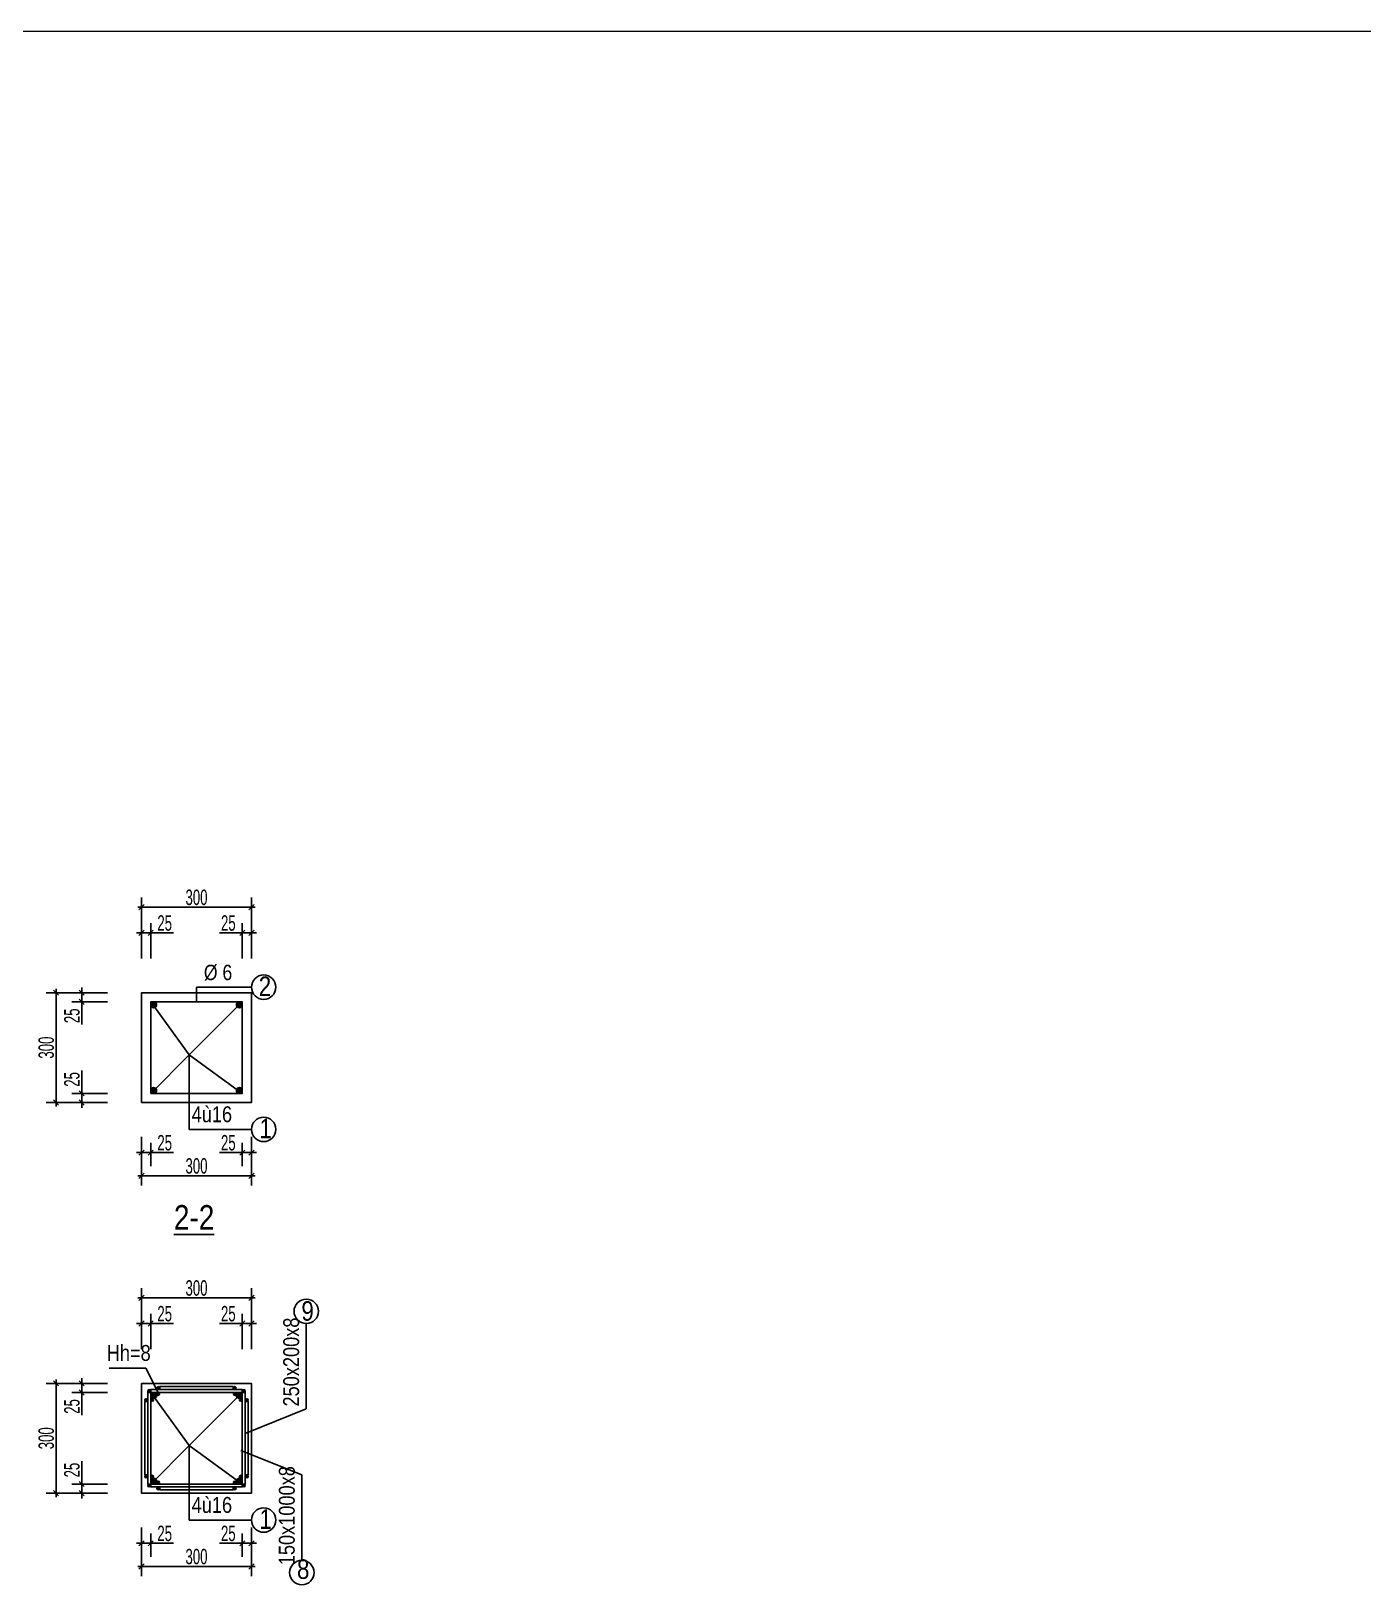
# Model space of a CAD drawing. Header units: millimetres. Extents: x 2451 to 189599, y 100744 to 200848.
# Drawn here: x 168241 to 173695, y 176764 to 183132 of the extents above; entities that cross this region are included whole.
import ezdxf
from ezdxf.enums import TextEntityAlignment as Align

# ---------------------------------------------------------------- set-up
doc = ezdxf.new("R2010")
doc.units = ezdxf.units.MM
for name, color, linetype in [('BORDER', 3, 'Continuous'), ('DIM', 1, 'Continuous'), ('NOTE', 1, 'Continuous'), ('STEEL', 4, 'Continuous'), ('TEXT', 7, 'Continuous')]:
    doc.layers.add(name, color=color, linetype=linetype)
doc.layers.add('TEXT NHỎ KC Dim - Ghi chú', color=3, linetype='Continuous', lineweight=18)
doc.styles.add('ARIAL', font='', dxfattribs={"width": 0.75})
doc.styles.get('ARIAL').set_extended_font_data('RD Arial Narrow E')
doc.dimstyles.new('DIM11', dxfattribs={"dimtxt": 63, "dimasz": 10.5, "dimexe": 40, "dimexo": 40, "dimgap": 7.875, "dimtad": 1, "dimdec": 0, "dimzin": 0, "dimdsep": 46, "dimtxsty": 'ARIAL', "dimblk": 'GACHCHEO', "dimcen": 0.09, "dimclre": 1, "dimclrt": 2, "dimadec": 0, "dimazin": 0, "dimtfac": 1, "dimtdec": 4, "dimtmove": 0, "dimatfit": 0, "dimldrblk": 'GACHCHEO', "dimfxl": 1, "dimtolj": 1, "dimtzin": 0, "dimarcsym": 0})

# ---------------------------------------------------------------- blocks, each defined once
blk = doc.blocks.new('GACHCHEO')
at = {"layer": 'DIM'}
for p, q in [((1.5, 0), (-1.5, 0)), ((0, 1.5), (0, -1.5))]:
    blk.add_line(p, q, dxfattribs=at)
at = {"layer": 'DIM', "color": 3}
blk.add_line((-1, -1), (1, 1), dxfattribs=at)
blk = doc.blocks.new('*D469')
at = {"layer": 'DEFPOINTS', "color": 0, "transparency": 16777216}
for p in [(168693.5, 178643.3), (169143.5, 178643.3), (169143.5, 178443.3)]:
    blk.add_point(p, dxfattribs=at)
at = {"layer": 'DIM', "color": 1, "lineweight": -2, "transparency": 16777216}
for p, q in [((168693.5, 178603.3), (168693.5, 178403.3)), ((169143.5, 178603.3), (169143.5, 178403.3))]:
    blk.add_line(p, q, dxfattribs=at)
at = {"layer": 'DIM', "color": 0, "lineweight": -2, "transparency": 16777216}
blk.add_line((168704, 178443.3), (169133, 178443.3), dxfattribs=at)
at = {"layer": 'DIM', "color": 0, "lineweight": -2, "transparency": 16777216, "xscale": 10.5, "yscale": 10.5, "zscale": 10.5, "rotation": 180}
blk.add_blockref('GACHCHEO', (168693.5, 178443.3), dxfattribs=at)
at = {"layer": 'DIM', "color": 0, "lineweight": -2, "transparency": 16777216, "xscale": 10.5, "yscale": 10.5, "zscale": 10.5}
blk.add_blockref('GACHCHEO', (169143.5, 178443.3), dxfattribs=at)
at = {"layer": 'DIM', "color": 2, "transparency": 16777216, "insert": (168918.5, 178483.4), "char_height": 63, "attachment_point": 5, "style": 'ARIAL'}
blk.add_mtext('\\A1;300', dxfattribs=at)
blk = doc.blocks.new('*D470')
at = {"layer": 'DEFPOINTS', "color": 0, "transparency": 16777216}
for p in [(169143.5, 179543.3), (168693.5, 179293.3), (169143.5, 179293.3)]:
    blk.add_point(p, dxfattribs=at)
at = {"layer": 'DIM', "color": 1, "lineweight": -2, "transparency": 16777216}
for p, q in [((168693.5, 179333.3), (168693.5, 179583.3)), ((169143.5, 179333.3), (169143.5, 179583.3))]:
    blk.add_line(p, q, dxfattribs=at)
at = {"layer": 'DIM', "color": 0, "lineweight": -2, "transparency": 16777216}
blk.add_line((168704, 179543.3), (169133, 179543.3), dxfattribs=at)
at = {"layer": 'DIM', "color": 0, "lineweight": -2, "transparency": 16777216, "xscale": 10.5, "yscale": 10.5, "zscale": 10.5, "rotation": 180}
blk.add_blockref('GACHCHEO', (168693.5, 179543.3), dxfattribs=at)
at = {"layer": 'DIM', "color": 0, "lineweight": -2, "transparency": 16777216, "xscale": 10.5, "yscale": 10.5, "zscale": 10.5}
blk.add_blockref('GACHCHEO', (169143.5, 179543.3), dxfattribs=at)
at = {"layer": 'DIM', "color": 2, "transparency": 16777216, "insert": (168918.5, 179583.4), "char_height": 63, "attachment_point": 5, "style": 'ARIAL'}
blk.add_mtext('\\A1;300', dxfattribs=at)
blk = doc.blocks.new('*D471')
at = {"layer": 'DEFPOINTS', "color": 0, "transparency": 16777216}
for p in [(168731, 178538.3), (168693.5, 178443.3), (168731, 178443.3)]:
    blk.add_point(p, dxfattribs=at)
at = {"layer": 'DIM', "color": 1, "lineweight": -2, "transparency": 16777216}
for p, q in [((168693.5, 178483.3), (168693.5, 178578.3)), ((168731, 178483.3), (168731, 178578.3))]:
    blk.add_line(p, q, dxfattribs=at)
at = {"layer": 'DIM', "color": 0, "lineweight": -2, "transparency": 16777216}
for p, q in [((168683, 178538.3), (168672.5, 178538.3)), ((168693.5, 178538.3), (168731, 178538.3)), ((168741.5, 178538.3), (168824.3, 178538.3))]:
    blk.add_line(p, q, dxfattribs=at)
at = {"layer": 'DIM', "color": 0, "lineweight": -2, "transparency": 16777216, "xscale": 10.5, "yscale": 10.5, "zscale": 10.5}
blk.add_blockref('GACHCHEO', (168693.5, 178538.3), dxfattribs=at)
at = {"layer": 'DIM', "color": 0, "lineweight": -2, "transparency": 16777216, "xscale": 10.5, "yscale": 10.5, "zscale": 10.5, "rotation": 180}
blk.add_blockref('GACHCHEO', (168731, 178538.3), dxfattribs=at)
at = {"layer": 'DIM', "color": 2, "transparency": 16777216, "insert": (168788.2, 178578.3), "char_height": 63, "attachment_point": 5, "style": 'ARIAL'}
blk.add_mtext('\\A1;25', dxfattribs=at)
blk = doc.blocks.new('*D472')
at = {"layer": 'DEFPOINTS', "color": 0, "transparency": 16777216}
for p in [(169143.5, 178538.3), (169106, 178443.3), (169143.5, 178443.3)]:
    blk.add_point(p, dxfattribs=at)
at = {"layer": 'DIM', "color": 1, "lineweight": -2, "transparency": 16777216}
for p, q in [((169106, 178483.3), (169106, 178578.3)), ((169143.5, 178483.3), (169143.5, 178578.3))]:
    blk.add_line(p, q, dxfattribs=at)
at = {"layer": 'DIM', "color": 0, "lineweight": -2, "transparency": 16777216}
for p, q in [((169095.5, 178538.3), (169012.7, 178538.3)), ((169143.5, 178538.3), (169106, 178538.3)), ((169154, 178538.3), (169164.5, 178538.3))]:
    blk.add_line(p, q, dxfattribs=at)
at = {"layer": 'DIM', "color": 0, "lineweight": -2, "transparency": 16777216, "xscale": 10.5, "yscale": 10.5, "zscale": 10.5}
blk.add_blockref('GACHCHEO', (169106, 178538.3), dxfattribs=at)
at = {"layer": 'DIM', "color": 0, "lineweight": -2, "transparency": 16777216, "xscale": 10.5, "yscale": 10.5, "zscale": 10.5, "rotation": 180}
blk.add_blockref('GACHCHEO', (169143.5, 178538.3), dxfattribs=at)
at = {"layer": 'DIM', "color": 2, "transparency": 16777216, "insert": (169048.8, 178578.3), "char_height": 63, "attachment_point": 5, "style": 'ARIAL'}
blk.add_mtext('\\A1;25', dxfattribs=at)
blk = doc.blocks.new('*D473')
at = {"layer": 'DEFPOINTS', "color": 0, "transparency": 16777216}
for p in [(168731, 179438.3), (168693.5, 179293.3), (168731, 179293.3)]:
    blk.add_point(p, dxfattribs=at)
at = {"layer": 'DIM', "color": 1, "lineweight": -2, "transparency": 16777216}
for p, q in [((168693.5, 179333.3), (168693.5, 179478.3)), ((168731, 179333.3), (168731, 179478.3))]:
    blk.add_line(p, q, dxfattribs=at)
at = {"layer": 'DIM', "color": 0, "lineweight": -2, "transparency": 16777216}
for p, q in [((168683, 179438.3), (168672.5, 179438.3)), ((168693.5, 179438.3), (168731, 179438.3)), ((168741.5, 179438.3), (168824.3, 179438.3))]:
    blk.add_line(p, q, dxfattribs=at)
at = {"layer": 'DIM', "color": 0, "lineweight": -2, "transparency": 16777216, "xscale": 10.5, "yscale": 10.5, "zscale": 10.5}
blk.add_blockref('GACHCHEO', (168693.5, 179438.3), dxfattribs=at)
at = {"layer": 'DIM', "color": 0, "lineweight": -2, "transparency": 16777216, "xscale": 10.5, "yscale": 10.5, "zscale": 10.5, "rotation": 180}
blk.add_blockref('GACHCHEO', (168731, 179438.3), dxfattribs=at)
at = {"layer": 'DIM', "color": 2, "transparency": 16777216, "insert": (168788.2, 179478.3), "char_height": 63, "attachment_point": 5, "style": 'ARIAL'}
blk.add_mtext('\\A1;25', dxfattribs=at)
blk = doc.blocks.new('*D474')
at = {"layer": 'DEFPOINTS', "color": 0, "transparency": 16777216}
for p in [(169143.5, 179438.3), (169106, 179293.3), (169143.5, 179293.3)]:
    blk.add_point(p, dxfattribs=at)
at = {"layer": 'DIM', "color": 1, "lineweight": -2, "transparency": 16777216}
for p, q in [((169106, 179333.3), (169106, 179478.3)), ((169143.5, 179333.3), (169143.5, 179478.3))]:
    blk.add_line(p, q, dxfattribs=at)
at = {"layer": 'DIM', "color": 0, "lineweight": -2, "transparency": 16777216}
for p, q in [((169095.5, 179438.3), (169012.7, 179438.3)), ((169143.5, 179438.3), (169106, 179438.3)), ((169154, 179438.3), (169164.5, 179438.3))]:
    blk.add_line(p, q, dxfattribs=at)
at = {"layer": 'DIM', "color": 0, "lineweight": -2, "transparency": 16777216, "xscale": 10.5, "yscale": 10.5, "zscale": 10.5}
blk.add_blockref('GACHCHEO', (169106, 179438.3), dxfattribs=at)
at = {"layer": 'DIM', "color": 0, "lineweight": -2, "transparency": 16777216, "xscale": 10.5, "yscale": 10.5, "zscale": 10.5, "rotation": 180}
blk.add_blockref('GACHCHEO', (169143.5, 179438.3), dxfattribs=at)
at = {"layer": 'DIM', "color": 2, "transparency": 16777216, "insert": (169048.8, 179478.3), "char_height": 63, "attachment_point": 5, "style": 'ARIAL'}
blk.add_mtext('\\A1;25', dxfattribs=at)
blk = doc.blocks.new('*D475')
at = {"layer": 'DEFPOINTS', "color": 0, "transparency": 16777216}
for p in [(168593.5, 179193.3), (168343.5, 178743.3), (168593.5, 178743.3)]:
    blk.add_point(p, dxfattribs=at)
at = {"layer": 'DIM', "color": 1, "lineweight": -2, "transparency": 16777216}
for p, q in [((168553.5, 179193.3), (168303.5, 179193.3)), ((168553.5, 178743.3), (168303.5, 178743.3))]:
    blk.add_line(p, q, dxfattribs=at)
at = {"layer": 'DIM', "color": 0, "lineweight": -2, "transparency": 16777216}
blk.add_line((168343.5, 179182.8), (168343.5, 178753.8), dxfattribs=at)
at = {"layer": 'DIM', "color": 0, "lineweight": -2, "transparency": 16777216, "xscale": 10.5, "yscale": 10.5, "zscale": 10.5}
for p, rotation in [((168343.5, 179193.3), 90), ((168343.5, 178743.3), 270)]:
    blk.add_blockref('GACHCHEO', p, dxfattribs=dict(at, rotation=rotation))
at = {"layer": 'DIM', "color": 2, "transparency": 16777216, "insert": (168303.4, 178968.3), "char_height": 63, "attachment_point": 5, "rotation": 90, "style": 'ARIAL'}
blk.add_mtext('\\A1;300', dxfattribs=at)
blk = doc.blocks.new('*D476')
at = {"layer": 'DEFPOINTS', "color": 0, "transparency": 16777216}
for p in [(168593.5, 178780.8), (168448.5, 178743.3), (168593.5, 178743.3)]:
    blk.add_point(p, dxfattribs=at)
at = {"layer": 'DIM', "color": 0, "lineweight": -2, "transparency": 16777216}
for p, q in [((168448.5, 178791.3), (168448.5, 178874.1)), ((168448.5, 178743.3), (168448.5, 178780.8)), ((168448.5, 178732.8), (168448.5, 178722.3))]:
    blk.add_line(p, q, dxfattribs=at)
at = {"layer": 'DIM', "color": 1, "lineweight": -2, "transparency": 16777216}
for p, q in [((168553.5, 178780.8), (168408.5, 178780.8)), ((168553.5, 178743.3), (168408.5, 178743.3))]:
    blk.add_line(p, q, dxfattribs=at)
at = {"layer": 'DIM', "color": 0, "lineweight": -2, "transparency": 16777216, "xscale": 10.5, "yscale": 10.5, "zscale": 10.5}
for p, rotation in [((168448.5, 178780.8), 270), ((168448.5, 178743.3), 90)]:
    blk.add_blockref('GACHCHEO', p, dxfattribs=dict(at, rotation=rotation))
at = {"layer": 'DIM', "color": 2, "transparency": 16777216, "insert": (168408.5, 178838), "char_height": 63, "attachment_point": 5, "rotation": 90, "style": 'ARIAL'}
blk.add_mtext('\\A1;25', dxfattribs=at)
blk = doc.blocks.new('*D477')
at = {"layer": 'DEFPOINTS', "color": 0, "transparency": 16777216}
for p in [(168593.5, 179193.3), (168448.5, 179155.8), (168593.5, 179155.8)]:
    blk.add_point(p, dxfattribs=at)
at = {"layer": 'DIM', "color": 1, "lineweight": -2, "transparency": 16777216}
for p, q in [((168553.5, 179193.3), (168408.5, 179193.3)), ((168553.5, 179155.8), (168408.5, 179155.8))]:
    blk.add_line(p, q, dxfattribs=at)
at = {"layer": 'DIM', "color": 0, "lineweight": -2, "transparency": 16777216}
for p, q in [((168448.5, 179203.8), (168448.5, 179214.3)), ((168448.5, 179193.3), (168448.5, 179155.8)), ((168448.5, 179145.3), (168448.5, 179062.5))]:
    blk.add_line(p, q, dxfattribs=at)
at = {"layer": 'DIM', "color": 0, "lineweight": -2, "transparency": 16777216, "xscale": 10.5, "yscale": 10.5, "zscale": 10.5}
for p, rotation in [((168448.5, 179193.3), 270), ((168448.5, 179155.8), 90)]:
    blk.add_blockref('GACHCHEO', p, dxfattribs=dict(at, rotation=rotation))
at = {"layer": 'DIM', "color": 2, "transparency": 16777216, "insert": (168408.5, 179098.6), "char_height": 63, "attachment_point": 5, "rotation": 90, "style": 'ARIAL'}
blk.add_mtext('\\A1;25', dxfattribs=at)
blk = doc.blocks.new('*D451')
at = {"layer": 'DEFPOINTS', "color": 0, "transparency": 16777216}
for p in [(168693.5, 177043.3), (169143.5, 177043.3), (169143.5, 176843.3)]:
    blk.add_point(p, dxfattribs=at)
at = {"layer": 'DIM', "color": 1, "lineweight": -2, "transparency": 16777216}
for p, q in [((168693.5, 177003.3), (168693.5, 176803.3)), ((169143.5, 177003.3), (169143.5, 176803.3))]:
    blk.add_line(p, q, dxfattribs=at)
at = {"layer": 'DIM', "color": 0, "lineweight": -2, "transparency": 16777216}
blk.add_line((168704, 176843.3), (169133, 176843.3), dxfattribs=at)
at = {"layer": 'DIM', "color": 0, "lineweight": -2, "transparency": 16777216, "xscale": 10.5, "yscale": 10.5, "zscale": 10.5, "rotation": 180}
blk.add_blockref('GACHCHEO', (168693.5, 176843.3), dxfattribs=at)
at = {"layer": 'DIM', "color": 0, "lineweight": -2, "transparency": 16777216, "xscale": 10.5, "yscale": 10.5, "zscale": 10.5}
blk.add_blockref('GACHCHEO', (169143.5, 176843.3), dxfattribs=at)
at = {"layer": 'DIM', "color": 2, "transparency": 16777216, "insert": (168918.5, 176883.4), "char_height": 63, "attachment_point": 5, "style": 'ARIAL'}
blk.add_mtext('\\A1;300', dxfattribs=at)
blk = doc.blocks.new('*D452')
at = {"layer": 'DEFPOINTS', "color": 0, "transparency": 16777216}
for p in [(169143.5, 177943.3), (168693.5, 177693.3), (169143.5, 177693.3)]:
    blk.add_point(p, dxfattribs=at)
at = {"layer": 'DIM', "color": 1, "lineweight": -2, "transparency": 16777216}
for p, q in [((168693.5, 177733.3), (168693.5, 177983.3)), ((169143.5, 177733.3), (169143.5, 177983.3))]:
    blk.add_line(p, q, dxfattribs=at)
at = {"layer": 'DIM', "color": 0, "lineweight": -2, "transparency": 16777216}
blk.add_line((168704, 177943.3), (169133, 177943.3), dxfattribs=at)
at = {"layer": 'DIM', "color": 0, "lineweight": -2, "transparency": 16777216, "xscale": 10.5, "yscale": 10.5, "zscale": 10.5, "rotation": 180}
blk.add_blockref('GACHCHEO', (168693.5, 177943.3), dxfattribs=at)
at = {"layer": 'DIM', "color": 0, "lineweight": -2, "transparency": 16777216, "xscale": 10.5, "yscale": 10.5, "zscale": 10.5}
blk.add_blockref('GACHCHEO', (169143.5, 177943.3), dxfattribs=at)
at = {"layer": 'DIM', "color": 2, "transparency": 16777216, "insert": (168918.5, 177983.4), "char_height": 63, "attachment_point": 5, "style": 'ARIAL'}
blk.add_mtext('\\A1;300', dxfattribs=at)
blk = doc.blocks.new('*D453')
at = {"layer": 'DEFPOINTS', "color": 0, "transparency": 16777216}
for p in [(168731, 176938.3), (168693.5, 176843.3), (168731, 176843.3)]:
    blk.add_point(p, dxfattribs=at)
at = {"layer": 'DIM', "color": 1, "lineweight": -2, "transparency": 16777216}
for p, q in [((168693.5, 176883.3), (168693.5, 176978.3)), ((168731, 176883.3), (168731, 176978.3))]:
    blk.add_line(p, q, dxfattribs=at)
at = {"layer": 'DIM', "color": 0, "lineweight": -2, "transparency": 16777216}
for p, q in [((168683, 176938.3), (168672.5, 176938.3)), ((168693.5, 176938.3), (168731, 176938.3)), ((168741.5, 176938.3), (168824.3, 176938.3))]:
    blk.add_line(p, q, dxfattribs=at)
at = {"layer": 'DIM', "color": 0, "lineweight": -2, "transparency": 16777216, "xscale": 10.5, "yscale": 10.5, "zscale": 10.5}
blk.add_blockref('GACHCHEO', (168693.5, 176938.3), dxfattribs=at)
at = {"layer": 'DIM', "color": 0, "lineweight": -2, "transparency": 16777216, "xscale": 10.5, "yscale": 10.5, "zscale": 10.5, "rotation": 180}
blk.add_blockref('GACHCHEO', (168731, 176938.3), dxfattribs=at)
at = {"layer": 'DIM', "color": 2, "transparency": 16777216, "insert": (168788.2, 176978.3), "char_height": 63, "attachment_point": 5, "style": 'ARIAL'}
blk.add_mtext('\\A1;25', dxfattribs=at)
blk = doc.blocks.new('*D454')
at = {"layer": 'DEFPOINTS', "color": 0, "transparency": 16777216}
for p in [(169143.5, 176938.3), (169106, 176843.3), (169143.5, 176843.3)]:
    blk.add_point(p, dxfattribs=at)
at = {"layer": 'DIM', "color": 1, "lineweight": -2, "transparency": 16777216}
for p, q in [((169106, 176883.3), (169106, 176978.3)), ((169143.5, 176883.3), (169143.5, 176978.3))]:
    blk.add_line(p, q, dxfattribs=at)
at = {"layer": 'DIM', "color": 0, "lineweight": -2, "transparency": 16777216}
for p, q in [((169095.5, 176938.3), (169012.7, 176938.3)), ((169143.5, 176938.3), (169106, 176938.3)), ((169154, 176938.3), (169164.5, 176938.3))]:
    blk.add_line(p, q, dxfattribs=at)
at = {"layer": 'DIM', "color": 0, "lineweight": -2, "transparency": 16777216, "xscale": 10.5, "yscale": 10.5, "zscale": 10.5}
blk.add_blockref('GACHCHEO', (169106, 176938.3), dxfattribs=at)
at = {"layer": 'DIM', "color": 0, "lineweight": -2, "transparency": 16777216, "xscale": 10.5, "yscale": 10.5, "zscale": 10.5, "rotation": 180}
blk.add_blockref('GACHCHEO', (169143.5, 176938.3), dxfattribs=at)
at = {"layer": 'DIM', "color": 2, "transparency": 16777216, "insert": (169048.8, 176978.3), "char_height": 63, "attachment_point": 5, "style": 'ARIAL'}
blk.add_mtext('\\A1;25', dxfattribs=at)
blk = doc.blocks.new('*D455')
at = {"layer": 'DEFPOINTS', "color": 0, "transparency": 16777216}
for p in [(168731, 177838.3), (168693.5, 177693.3), (168731, 177693.3)]:
    blk.add_point(p, dxfattribs=at)
at = {"layer": 'DIM', "color": 1, "lineweight": -2, "transparency": 16777216}
for p, q in [((168693.5, 177733.3), (168693.5, 177878.3)), ((168731, 177733.3), (168731, 177878.3))]:
    blk.add_line(p, q, dxfattribs=at)
at = {"layer": 'DIM', "color": 0, "lineweight": -2, "transparency": 16777216}
for p, q in [((168683, 177838.3), (168672.5, 177838.3)), ((168693.5, 177838.3), (168731, 177838.3)), ((168741.5, 177838.3), (168824.3, 177838.3))]:
    blk.add_line(p, q, dxfattribs=at)
at = {"layer": 'DIM', "color": 0, "lineweight": -2, "transparency": 16777216, "xscale": 10.5, "yscale": 10.5, "zscale": 10.5}
blk.add_blockref('GACHCHEO', (168693.5, 177838.3), dxfattribs=at)
at = {"layer": 'DIM', "color": 0, "lineweight": -2, "transparency": 16777216, "xscale": 10.5, "yscale": 10.5, "zscale": 10.5, "rotation": 180}
blk.add_blockref('GACHCHEO', (168731, 177838.3), dxfattribs=at)
at = {"layer": 'DIM', "color": 2, "transparency": 16777216, "insert": (168788.2, 177878.3), "char_height": 63, "attachment_point": 5, "style": 'ARIAL'}
blk.add_mtext('\\A1;25', dxfattribs=at)
blk = doc.blocks.new('*D456')
at = {"layer": 'DEFPOINTS', "color": 0, "transparency": 16777216}
for p in [(169143.5, 177838.3), (169106, 177693.3), (169143.5, 177693.3)]:
    blk.add_point(p, dxfattribs=at)
at = {"layer": 'DIM', "color": 1, "lineweight": -2, "transparency": 16777216}
for p, q in [((169106, 177733.3), (169106, 177878.3)), ((169143.5, 177733.3), (169143.5, 177878.3))]:
    blk.add_line(p, q, dxfattribs=at)
at = {"layer": 'DIM', "color": 0, "lineweight": -2, "transparency": 16777216}
for p, q in [((169095.5, 177838.3), (169012.7, 177838.3)), ((169143.5, 177838.3), (169106, 177838.3)), ((169154, 177838.3), (169164.5, 177838.3))]:
    blk.add_line(p, q, dxfattribs=at)
at = {"layer": 'DIM', "color": 0, "lineweight": -2, "transparency": 16777216, "xscale": 10.5, "yscale": 10.5, "zscale": 10.5}
blk.add_blockref('GACHCHEO', (169106, 177838.3), dxfattribs=at)
at = {"layer": 'DIM', "color": 0, "lineweight": -2, "transparency": 16777216, "xscale": 10.5, "yscale": 10.5, "zscale": 10.5, "rotation": 180}
blk.add_blockref('GACHCHEO', (169143.5, 177838.3), dxfattribs=at)
at = {"layer": 'DIM', "color": 2, "transparency": 16777216, "insert": (169048.8, 177878.3), "char_height": 63, "attachment_point": 5, "style": 'ARIAL'}
blk.add_mtext('\\A1;25', dxfattribs=at)
blk = doc.blocks.new('*D457')
at = {"layer": 'DEFPOINTS', "color": 0, "transparency": 16777216}
for p in [(168593.5, 177593.3), (168343.5, 177143.3), (168593.5, 177143.3)]:
    blk.add_point(p, dxfattribs=at)
at = {"layer": 'DIM', "color": 1, "lineweight": -2, "transparency": 16777216}
for p, q in [((168553.5, 177593.3), (168303.5, 177593.3)), ((168553.5, 177143.3), (168303.5, 177143.3))]:
    blk.add_line(p, q, dxfattribs=at)
at = {"layer": 'DIM', "color": 0, "lineweight": -2, "transparency": 16777216}
blk.add_line((168343.5, 177582.8), (168343.5, 177153.8), dxfattribs=at)
at = {"layer": 'DIM', "color": 0, "lineweight": -2, "transparency": 16777216, "xscale": 10.5, "yscale": 10.5, "zscale": 10.5}
for p, rotation in [((168343.5, 177593.3), 90), ((168343.5, 177143.3), 270)]:
    blk.add_blockref('GACHCHEO', p, dxfattribs=dict(at, rotation=rotation))
at = {"layer": 'DIM', "color": 2, "transparency": 16777216, "insert": (168303.4, 177368.3), "char_height": 63, "attachment_point": 5, "rotation": 90, "style": 'ARIAL'}
blk.add_mtext('\\A1;300', dxfattribs=at)
blk = doc.blocks.new('*D458')
at = {"layer": 'DEFPOINTS', "color": 0, "transparency": 16777216}
for p in [(168593.5, 177180.8), (168448.5, 177143.3), (168593.5, 177143.3)]:
    blk.add_point(p, dxfattribs=at)
at = {"layer": 'DIM', "color": 0, "lineweight": -2, "transparency": 16777216}
for p, q in [((168448.5, 177191.3), (168448.5, 177274.1)), ((168448.5, 177143.3), (168448.5, 177180.8)), ((168448.5, 177132.8), (168448.5, 177122.3))]:
    blk.add_line(p, q, dxfattribs=at)
at = {"layer": 'DIM', "color": 1, "lineweight": -2, "transparency": 16777216}
for p, q in [((168553.5, 177180.8), (168408.5, 177180.8)), ((168553.5, 177143.3), (168408.5, 177143.3))]:
    blk.add_line(p, q, dxfattribs=at)
at = {"layer": 'DIM', "color": 0, "lineweight": -2, "transparency": 16777216, "xscale": 10.5, "yscale": 10.5, "zscale": 10.5}
for p, rotation in [((168448.5, 177180.8), 270), ((168448.5, 177143.3), 90)]:
    blk.add_blockref('GACHCHEO', p, dxfattribs=dict(at, rotation=rotation))
at = {"layer": 'DIM', "color": 2, "transparency": 16777216, "insert": (168408.5, 177238), "char_height": 63, "attachment_point": 5, "rotation": 90, "style": 'ARIAL'}
blk.add_mtext('\\A1;25', dxfattribs=at)
blk = doc.blocks.new('*D459')
at = {"layer": 'DEFPOINTS', "color": 0, "transparency": 16777216}
for p in [(168448.5, 177555.8), (168593.5, 177593.3), (168593.5, 177555.8)]:
    blk.add_point(p, dxfattribs=at)
at = {"layer": 'DIM', "color": 0, "lineweight": -2, "transparency": 16777216}
for p, q in [((168448.5, 177603.8), (168448.5, 177614.3)), ((168448.5, 177593.3), (168448.5, 177555.8)), ((168448.5, 177545.3), (168448.5, 177462.5))]:
    blk.add_line(p, q, dxfattribs=at)
at = {"layer": 'DIM', "color": 1, "lineweight": -2, "transparency": 16777216}
for p, q in [((168553.5, 177593.3), (168408.5, 177593.3)), ((168553.5, 177555.8), (168408.5, 177555.8))]:
    blk.add_line(p, q, dxfattribs=at)
at = {"layer": 'DIM', "color": 0, "lineweight": -2, "transparency": 16777216, "xscale": 10.5, "yscale": 10.5, "zscale": 10.5}
for p, rotation in [((168448.5, 177593.3), 270), ((168448.5, 177555.8), 90)]:
    blk.add_blockref('GACHCHEO', p, dxfattribs=dict(at, rotation=rotation))
at = {"layer": 'DIM', "color": 2, "transparency": 16777216, "insert": (168408.5, 177498.6), "char_height": 63, "attachment_point": 5, "rotation": 90, "style": 'ARIAL'}
blk.add_mtext('\\A1;25', dxfattribs=at)

msp = doc.modelspace()

# ---------------------------------------------------------------- hatches: boundary and pattern name
at = {"layer": 'STEEL'}
h = msp.add_hatch(color=4, dxfattribs=at)
edge = h.paths.add_edge_path()
edge.add_arc((168743, 179143.8), 12, 0, 180)
edge.add_arc((168743, 179143.8), 12, 180, 360)
h = msp.add_hatch(color=4, dxfattribs=at)
edge = h.paths.add_edge_path()
edge.add_arc((169094, 179143.8), 12, 0, 180)
edge.add_arc((169094, 179143.8), 12, 180, 360)
h = msp.add_hatch(color=4, dxfattribs=at)
edge = h.paths.add_edge_path()
edge.add_arc((168743, 178792.8), 12, 0, 180)
edge.add_arc((168743, 178792.8), 12, 180, 360)
h = msp.add_hatch(color=4, dxfattribs=at)
edge = h.paths.add_edge_path()
edge.add_arc((169094, 178792.8), 12, 0, 180)
edge.add_arc((169094, 178792.8), 12, 180, 360)
h = msp.add_hatch(color=4, dxfattribs=at)
edge = h.paths.add_edge_path()
edge.add_arc((168725, 177561.8), 6, 0, 180)
edge.add_arc((168725, 177561.8), 6, 180, 360)
h = msp.add_hatch(color=4, dxfattribs=at)
edge = h.paths.add_edge_path()
edge.add_arc((168743, 177543.8), 12, 0, 180)
edge.add_arc((168743, 177543.8), 12, 180, 360)
h = msp.add_hatch(color=4, dxfattribs=at)
edge = h.paths.add_edge_path()
edge.add_arc((168761, 177549.8), 6, 0, 180)
edge.add_arc((168761, 177549.8), 6, 180, 360)
h = msp.add_hatch(color=4, dxfattribs=at)
edge = h.paths.add_edge_path()
edge.add_arc((168762.5, 177573.8), 6, 0, 180)
edge.add_arc((168762.5, 177573.8), 6, 180, 360)
h = msp.add_hatch(color=4, dxfattribs=at)
edge = h.paths.add_edge_path()
edge.add_arc((169074.5, 177573.8), 6, 0, 180)
edge.add_arc((169074.5, 177573.8), 6, 180, 360)
h = msp.add_hatch(color=4, dxfattribs=at)
edge = h.paths.add_edge_path()
edge.add_arc((169076, 177549.8), 6, 0, 180)
edge.add_arc((169076, 177549.8), 6, 180, 360)
h = msp.add_hatch(color=4, dxfattribs=at)
edge = h.paths.add_edge_path()
edge.add_arc((169094, 177543.8), 12, 0, 180)
edge.add_arc((169094, 177543.8), 12, 180, 360)
h = msp.add_hatch(color=4, dxfattribs=at)
edge = h.paths.add_edge_path()
edge.add_arc((169112, 177561.8), 6, 0, 180)
edge.add_arc((169112, 177561.8), 6, 180, 360)
h = msp.add_hatch(color=4, dxfattribs=at)
edge = h.paths.add_edge_path()
edge.add_arc((168713, 177524.3), 6, 0, 180)
edge.add_arc((168713, 177524.3), 6, 180, 360)
h = msp.add_hatch(color=4, dxfattribs=at)
edge = h.paths.add_edge_path()
edge.add_arc((168737, 177525.8), 6, 0, 180)
edge.add_arc((168737, 177525.8), 6, 180, 360)
h = msp.add_hatch(color=4, dxfattribs=at)
edge = h.paths.add_edge_path()
edge.add_arc((169100, 177525.8), 6, 0, 180)
edge.add_arc((169100, 177525.8), 6, 180, 360)
h = msp.add_hatch(color=4, dxfattribs=at)
edge = h.paths.add_edge_path()
edge.add_arc((169124, 177524.3), 6, 0, 180)
edge.add_arc((169124, 177524.3), 6, 180, 360)
h = msp.add_hatch(color=4, dxfattribs=at)
edge = h.paths.add_edge_path()
edge.add_arc((168713, 177212.3), 6, 0, 180)
edge.add_arc((168713, 177212.3), 6, 180, 360)
h = msp.add_hatch(color=4, dxfattribs=at)
edge = h.paths.add_edge_path()
edge.add_arc((168725, 177174.8), 6, 0, 180)
edge.add_arc((168725, 177174.8), 6, 180, 360)
h = msp.add_hatch(color=4, dxfattribs=at)
edge = h.paths.add_edge_path()
edge.add_arc((168737, 177210.8), 6, 0, 180)
edge.add_arc((168737, 177210.8), 6, 180, 360)
h = msp.add_hatch(color=4, dxfattribs=at)
edge = h.paths.add_edge_path()
edge.add_arc((168743, 177192.8), 12, 0, 180)
edge.add_arc((168743, 177192.8), 12, 180, 360)
h = msp.add_hatch(color=4, dxfattribs=at)
edge = h.paths.add_edge_path()
edge.add_arc((168761, 177186.8), 6, 0, 180)
edge.add_arc((168761, 177186.8), 6, 180, 360)
h = msp.add_hatch(color=4, dxfattribs=at)
edge = h.paths.add_edge_path()
edge.add_arc((168762.5, 177162.8), 6, 0, 180)
edge.add_arc((168762.5, 177162.8), 6, 180, 360)
h = msp.add_hatch(color=4, dxfattribs=at)
edge = h.paths.add_edge_path()
edge.add_arc((169074.5, 177162.8), 6, 0, 180)
edge.add_arc((169074.5, 177162.8), 6, 180, 360)
h = msp.add_hatch(color=4, dxfattribs=at)
edge = h.paths.add_edge_path()
edge.add_arc((169076, 177186.8), 6, 0, 180)
edge.add_arc((169076, 177186.8), 6, 180, 360)
h = msp.add_hatch(color=4, dxfattribs=at)
edge = h.paths.add_edge_path()
edge.add_arc((169094, 177192.8), 12, 0, 180)
edge.add_arc((169094, 177192.8), 12, 180, 360)
h = msp.add_hatch(color=4, dxfattribs=at)
edge = h.paths.add_edge_path()
edge.add_arc((169100, 177210.8), 6, 0, 180)
edge.add_arc((169100, 177210.8), 6, 180, 360)
h = msp.add_hatch(color=4, dxfattribs=at)
edge = h.paths.add_edge_path()
edge.add_arc((169112, 177174.8), 6, 0, 180)
edge.add_arc((169112, 177174.8), 6, 180, 360)
h = msp.add_hatch(color=4, dxfattribs=at)
edge = h.paths.add_edge_path()
edge.add_arc((169124, 177212.3), 6, 0, 180)
edge.add_arc((169124, 177212.3), 6, 180, 360)

# ---------------------------------------------------------------- linework, layer by layer
at = {"layer": 'BORDER', "color": 3}
for points in [[(168693.5, 178743.3), (168693.5, 179193.3), (169143.5, 179193.3), (169143.5, 178743.3), (168693.5, 178743.3)], [(168693.5, 177593.3), (168693.5, 177143.3), (169143.5, 177143.3), (169143.5, 177593.3), (168693.5, 177593.3)]]:
    msp.add_lwpolyline(points, dxfattribs=at)
at = {"layer": 'NOTE', "color": 1}
for p, q in [((168918.5, 179155.8), (168918.5, 179215.8)), ((168918.5, 179215.8), (169143.5, 179215.8)), ((168888.5, 178938.3), (168888.5, 178633.3)), ((168888.5, 178633.3), (169143.5, 178633.3)), ((169368, 177488.3), (169368, 177838.3)), ((168711, 177655.8), (168561, 177655.8)), ((168761, 177555.8), (168711, 177655.8)), ((169118, 177388.3), (169368, 177488.3)), ((168888.5, 177338.3), (168888.5, 177033.3)), ((169100, 177318.3), (169350, 177218.3)), ((169350, 177218.3), (169350, 176868.3)), ((168888.5, 177033.3), (169143.5, 177033.3))]:
    msp.add_line(p, q, dxfattribs=at)
for centre in [(169193.5, 179215.8), (169193.5, 178633.3), (169368, 177888.3), (169193.5, 177033.3), (169350, 176818.3)]:
    msp.add_circle(centre, 50, dxfattribs=at)
at = {"layer": 'STEEL', "color": 1}
for p, q in [((168731, 177555.8), (168888.5, 177338.3)), ((168888.5, 177338.3), (169106, 177555.8)), ((168731, 177180.8), (168888.5, 177338.3)), ((168888.5, 177338.3), (169106, 177180.8))]:
    msp.add_line(p, q, dxfattribs=at)
at = {"layer": 'STEEL', "color": 4}
for points in [[(168731, 178780.8), (168731, 179155.8), (169106, 179155.8), (169106, 178780.8), (168731, 178780.8)], [(168731, 177555.8), (168731, 177180.8), (168719, 177180.8), (168719, 177555.8), (168731, 177555.8)], [(168731, 177555.8), (168731, 177567.8), (169106, 177567.8), (169106, 177555.8), (168731, 177555.8)], [(168768.5, 177567.8), (168768.5, 177579.8), (169068.5, 177579.8), (169068.5, 177567.8), (168768.5, 177567.8)], [(169106, 177180.8), (169106, 177555.8), (169118, 177555.8), (169118, 177180.8), (169106, 177180.8)], [(168719, 177518.3), (168719, 177218.3), (168707, 177218.3), (168707, 177518.3), (168719, 177518.3)], [(169118, 177518.3), (169118, 177218.3), (169130, 177218.3), (169130, 177518.3), (169118, 177518.3)], [(169106, 177180.8), (169106, 177168.8), (168731, 177168.8), (168731, 177180.8), (169106, 177180.8)], [(168768.5, 177168.8), (168768.5, 177156.8), (169068.5, 177156.8), (169068.5, 177168.8), (168768.5, 177168.8)]]:
    msp.add_lwpolyline(points, dxfattribs=at)
for centre, radius in [((168743, 179143.8), 12), ((169094, 179143.8), 12), ((168743, 178792.8), 12), ((169094, 178792.8), 12), ((168725, 177561.8), 6), ((168743, 177543.8), 12), ((168761, 177549.8), 6), ((168762.5, 177573.8), 6), ((169074.5, 177573.8), 6), ((169076, 177549.8), 6), ((169094, 177543.8), 12), ((169112, 177561.8), 6), ((168713, 177524.3), 6), ((168737, 177525.8), 6), ((169100, 177525.8), 6), ((169124, 177524.3), 6), ((168713, 177212.3), 6), ((168725, 177174.8), 6), ((168737, 177210.8), 6), ((168743, 177192.8), 12), ((168761, 177186.8), 6), ((168762.5, 177162.8), 6), ((169074.5, 177162.8), 6), ((169076, 177186.8), 6), ((169094, 177192.8), 12), ((169100, 177210.8), 6), ((169112, 177174.8), 6), ((169124, 177212.3), 6)]:
    msp.add_circle(centre, radius, dxfattribs=at)
at = {"layer": 'TEXT', "color": 1}
for p, q in [((168731, 179155.8), (168888.5, 178938.3)), ((168888.5, 178938.3), (169106, 179155.8)), ((168731, 178780.8), (168888.5, 178938.3)), ((168888.5, 178938.3), (169106, 178780.8))]:
    msp.add_line(p, q, dxfattribs=at)
at = {"layer": 'TEXT NHỎ KC Dim - Ghi chú'}
msp.add_lwpolyline([(157050.1, 183131.6), (180613.6, 183131.6), (180613.6, 159902.4), (157050.1, 159902.4)], close=True, dxfattribs=at)

# ---------------------------------------------------------------- texts
at = {"layer": 'STEEL', "color": 4, "style": 'ARIAL'}
msp.add_text('%%u2-2', height=100, dxfattribs=at).set_placement((168826, 178193.3), align=Align.BOTTOM_LEFT)
at = {"layer": 'TEXT', "color": 2, "style": 'ARIAL'}
for s, height, p in [(' %%c 6', 63, (168928.5, 179225.8)), ('2', 80, (169173.5, 179155.8)), ('4ù16', 65, (168898.5, 178643.3)), ('1', 80, (169176, 178573.3)), ('9', 80, (169348, 177825.8)), ('Hh=8', 65, (168551, 177665.8)), ('4ù16', 65, (168898.5, 177043.3)), ('1', 80, (169176, 176973.3)), ('8', 80, (169330, 176768.3))]:
    msp.add_text(s, height=height, dxfattribs=at).set_placement(p, align=Align.BOTTOM_LEFT)
for s, p in [('250x200x8', (169358, 177498.3)), ('150x1000x8', (169340, 176848.3))]:
    msp.add_text(s, height=65, rotation=89.95437, dxfattribs=at).set_placement(p, align=Align.BOTTOM_LEFT)

# ---------------------------------------------------------------- dimensions: what is measured, and where the dimension line sits
at = {"layer": 'DIM', "color": 1}
for p1, p2, distance, picture, middle in [((168693.5, 179293.3), (169143.5, 179293.3), 250, '*D470', (168918.5, 179583.4)), ((168593.5, 179193.3), (168593.5, 178743.3), -250, '*D475', (168303.4, 178968.3)), ((168693.5, 178643.3), (169143.5, 178643.3), -200, '*D469', (168918.5, 178483.4)), ((168693.5, 177693.3), (169143.5, 177693.3), 250, '*D452', (168918.5, 177983.4)), ((168593.5, 177593.3), (168593.5, 177143.3), -250, '*D457', (168303.4, 177368.3)), ((168693.5, 177043.3), (169143.5, 177043.3), -200, '*D451', (168918.5, 176883.4))]:
    dim = msp.add_aligned_dim(p1=p1, p2=p2, distance=distance, text='300', dimstyle='DIM11', dxfattribs=at)
    dim.commit()
    dim.dimension.update_dxf_attribs({"geometry": picture, "text_midpoint": middle})
for base, p1, p2, angle, picture, middle in [((168731, 179438.3), (168693.5, 179293.3), (168731, 179293.3), 0, '*D473', (168788.2, 179438.3)), ((169143.5, 179438.3), (169106, 179293.3), (169143.5, 179293.3), 0, '*D474', (169048.8, 179438.3)), ((168448.5, 179155.8), (168593.5, 179193.3), (168593.5, 179155.8), 270, '*D477', (168448.5, 179098.6)), ((168448.5, 178743.3), (168593.5, 178780.8), (168593.5, 178743.3), 270, '*D476', (168448.5, 178838)), ((168731, 178538.3), (168693.5, 178443.3), (168731, 178443.3), 0, '*D471', (168788.2, 178538.3)), ((169143.5, 178538.3), (169106, 178443.3), (169143.5, 178443.3), 0, '*D472', (169048.8, 178538.3)), ((168731, 177838.3), (168693.5, 177693.3), (168731, 177693.3), 0, '*D455', (168788.2, 177838.3)), ((169143.5, 177838.3), (169106, 177693.3), (169143.5, 177693.3), 0, '*D456', (169048.8, 177838.3)), ((168448.5, 177555.8), (168593.5, 177593.3), (168593.5, 177555.8), 270, '*D459', (168448.5, 177498.6)), ((168448.5, 177143.3), (168593.5, 177180.8), (168593.5, 177143.3), 270, '*D458', (168448.5, 177238)), ((168731, 176938.3), (168693.5, 176843.3), (168731, 176843.3), 0, '*D453', (168788.2, 176938.3)), ((169143.5, 176938.3), (169106, 176843.3), (169143.5, 176843.3), 0, '*D454', (169048.8, 176938.3))]:
    dim = msp.add_linear_dim(base=base, p1=p1, p2=p2, angle=angle, text='25', dimstyle='DIM11', dxfattribs=at)
    dim.commit()
    dim.dimension.update_dxf_attribs({"geometry": picture, "text_midpoint": middle, "dimtype": 161})

doc.saveas('drawing.dxf')
